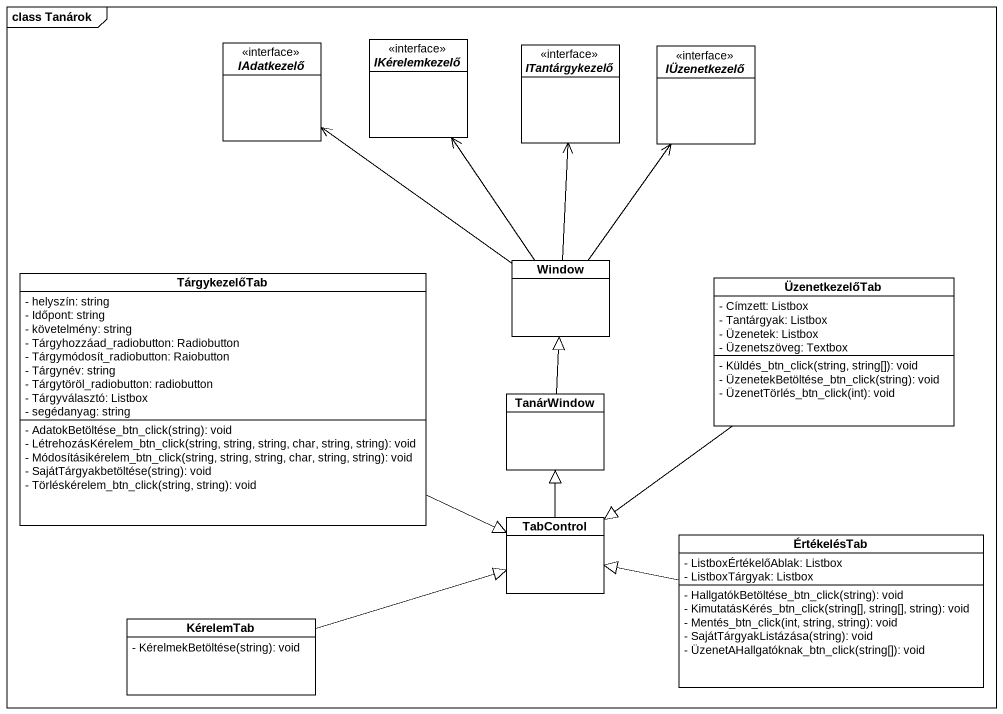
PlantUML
@startuml
mainframe class Tanárok
hide circle
hide empty members
skinparam classAttributeIconSize 0
interface IAdatkezelő <<interface>>
interface IKérelemkezelő <<interface>>
interface ITantárgykezelő <<interface>>
interface IÜzenetkezelő <<interface>>
class TárgykezelőTab {
  - helyszín: string
  - Időpont: string
  - követelmény: string
  - Tárgyhozzáad_radiobutton: Radiobutton
  - Tárgymódosít_radiobutton: Raiobutton
  - Tárgynév: string
  - Tárgytöröl_radiobutton: radiobutton
  - Tárgyválasztó: Listbox
  - segédanyag: string
  - AdatokBetöltése_btn_click(string): void
  - LétrehozásKérelem_btn_click(string, string, string, char, string, string): void
  - Módosításikérelem_btn_click(string, string, string, char, string, string): void
  - SajátTárgyakbetöltése(string): void
  - Törléskérelem_btn_click(string, string): void
}
class Window
class ÜzenetkezelőTab {
  - Címzett: Listbox
  - Tantárgyak: Listbox
  - Üzenetek: Listbox
  - Üzenetszöveg: Textbox
  - Küldés_btn_click(string, string[]): void
  - ÜzenetekBetöltése_btn_click(string): void
  - ÜzenetTörlés_btn_click(int): void
}
class TanárWindow
class TabControl
class ÉrtékelésTab {
  - ListboxÉrtékelőAblak: Listbox
  - ListboxTárgyak: Listbox
  - HallgatókBetöltése_btn_click(string): void
  - KimutatásKérés_btn_click(string[], string[], string): void
  - Mentés_btn_click(int, string, string): void
  - SajátTárgyakListázása(string): void
  - ÜzenetAHallgatóknak_btn_click(string[]): void
}
class KérelemTab {
  - KérelmekBetöltése(string): void
}
TárgykezelőTab -right-|> TabControl
Window -up-> IAdatkezelő
Window -up-> IKérelemkezelő
Window -up-> ITantárgykezelő
Window -up-> IÜzenetkezelő
ÜzenetkezelőTab --|> TabControl
TanárWindow -up-|> Window
TabControl -up-|> TanárWindow
ÉrtékelésTab -left-|> TabControl
KérelemTab -right-|> TabControl
@enduml
